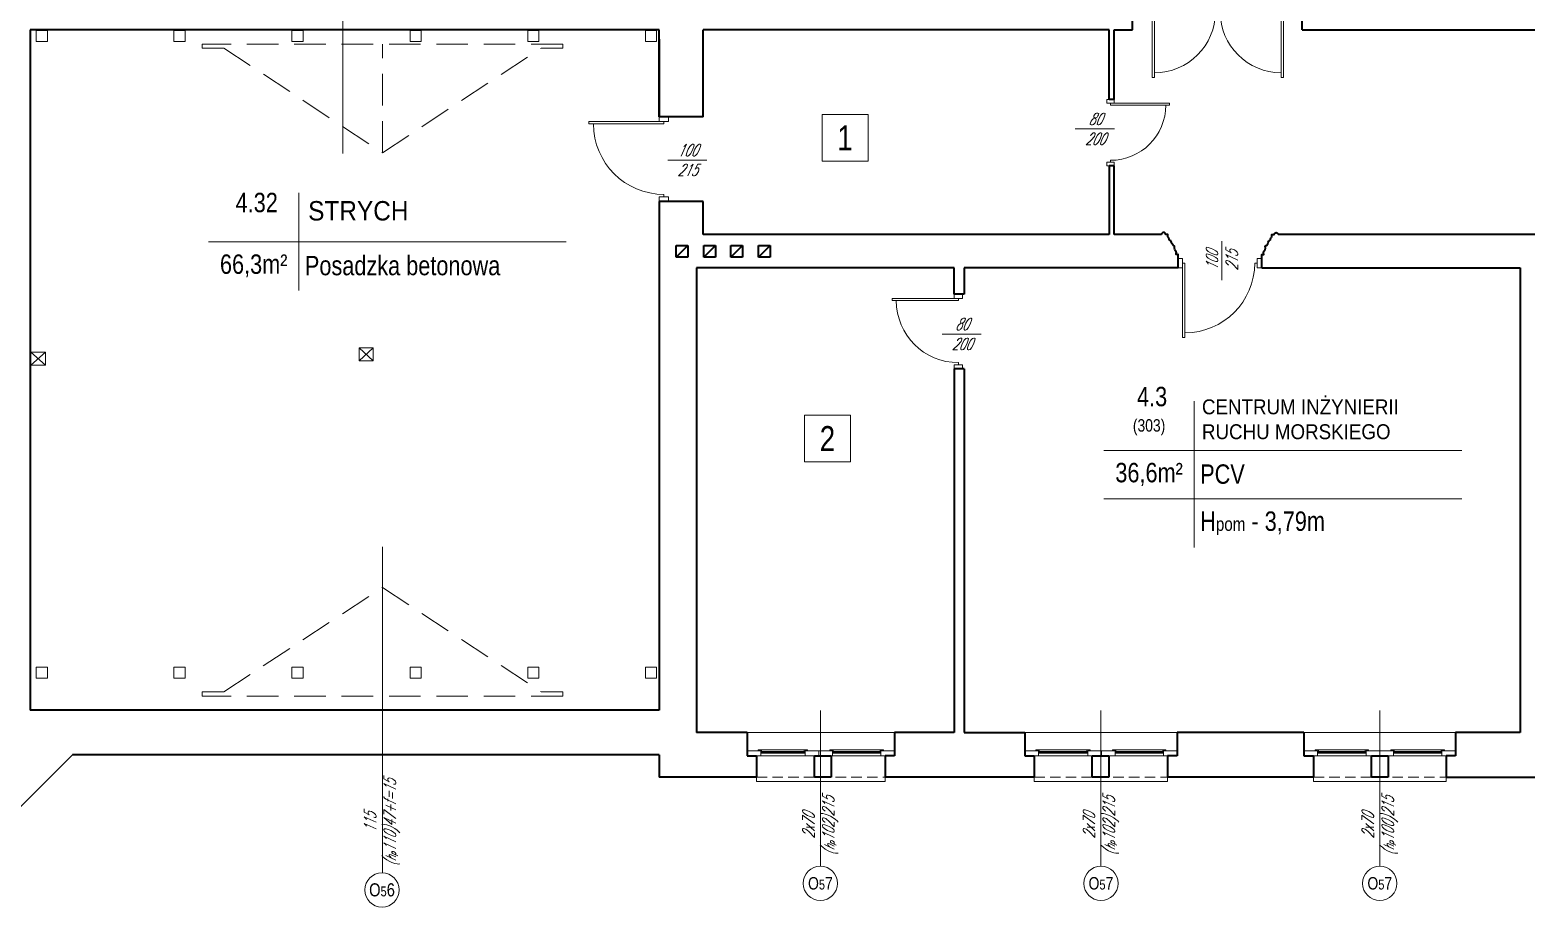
# Model space of a CAD drawing. Header units: millimetres. Extents: x -18485 to 40303, y -22087 to 35064.
# Drawn here: x 7619 to 9425, y -10929 to -9871 of the extents above; entities that cross this region are included whole.
import ezdxf

# ---------------------------------------------------------------- set-up
doc = ezdxf.new("R2010")
doc.units = ezdxf.units.MM
doc.linetypes.add('DASHED', pattern=[19.05, 12.7, -6.35])
doc.layers.get('0').update_dxf_attribs({"lineweight": 25})
for name, color, linetype, lineweight in [('01-2_konstrukcja dachu', 1, 'Continuous', 20), ('01_ściany', 2, 'Continuous', 25), ('03-01_okna', 5, 'Continuous', 15), ('03_drzwi', 1, 'Continuous', 0), ('04-1_widok', 251, 'Continuous', 5), ('04-2_nad', 251, 'DASHED', 5), ('05-03_opis', 10, 'Continuous', 5), ('31 piętro III - ściany', 2, 'Continuous', 35)]:
    doc.layers.add(name, color=color, linetype=linetype, lineweight=lineweight)
doc.styles.add('ariel', font='arial.ttf', dxfattribs={"width": 0.8})
doc.styles.add('ariel_wym', font='simplex.shx', dxfattribs={"width": 0.65, "oblique": 25})

# ---------------------------------------------------------------- blocks, each defined once
blk = doc.blocks.new('*U1449')
blk.add_line((0, 0.375), (0, 0.4))
at = {"ltscale": 0.8}
blk.add_lwpolyline([(-0.05, 0.4), (-0.05, 0.45), (0.05, 0.45), (0.05, 0.4)], close=True, dxfattribs=at)
blk.add_lwpolyline([(0, -0.4), (0, -0.375), (-0.8, -0.375), (-0.8, -0.4), (-0.05, -0.4), (0.05, -0.4), (0.05, -0.45), (-0.05, -0.45), (-0.05, -0.4)])
blk.add_arc((0, -0.375), 0.75, 90, 180)
blk = doc.blocks.new('*U1451')
for p, q in [((0, -0.025), (0, 0.025)), ((0, -0.675), (0, -0.7))]:
    blk.add_line(p, q)
for points in [[(0, 0.7), (0, 0.675), (0.7, 0.675), (0.7, 0.7), (0.05, 0.7), (-0.05, 0.7), (-0.05, 0.75), (0.05, 0.75), (0.05, 0.7)], [(0, -0.7), (0, -0.675), (0.7, -0.675), (0.7, -0.7), (0.05, -0.7), (-0.05, -0.7), (-0.05, -0.75), (0.05, -0.75), (0.05, -0.7)]]:
    blk.add_lwpolyline(points)
for centre, start, end in [((0, 0.675), 270, 0), ((0, -0.675), 0, 90)]:
    blk.add_arc(centre, 0.65, start, end)
blk = doc.blocks.new('*U1450')
blk.add_line((0, 0.375), (0, 0.4))
at = {"ltscale": 0.8}
blk.add_lwpolyline([(0.05, 0.4), (0.05, 0.45), (-0.05, 0.45), (-0.05, 0.4)], close=True, dxfattribs=at)
blk.add_lwpolyline([(0, -0.4), (0, -0.375), (0.8, -0.375), (0.8, -0.4), (0.05, -0.4), (-0.05, -0.4), (-0.05, -0.45), (0.05, -0.45), (0.05, -0.4)])
blk.add_arc((0, -0.375), 0.75, 0, 90)

msp = doc.modelspace()

# ---------------------------------------------------------------- linework, layer by layer
at = {"layer": '01-2_konstrukcja dachu'}
for p, q in [((7620.5, -10259.7), (7638, -10275.2)), ((7638, -10259.7), (7620.5, -10275.2)), ((8016.6, -10254.4), (8033.6, -10269.9)), ((8033.6, -10254.4), (8016.6, -10269.9))]:
    msp.add_line(p, q, dxfattribs=at)
for points in [[(7640.3, -9871.2), (7640.3, -9884.7), (7626.8, -9884.7), (7626.8, -9871.2)], [(7806.4, -9871.2), (7806.4, -9884.7), (7792.9, -9884.7), (7792.9, -9871.2)], [(7948.9, -9871.2), (7948.9, -9884.7), (7935.4, -9884.7), (7935.4, -9871.2)], [(8091.4, -9871.2), (8091.4, -9884.7), (8077.9, -9884.7), (8077.9, -9871.2)], [(8233.4, -9871.2), (8233.4, -9884.7), (8219.9, -9884.7), (8219.9, -9871.2)], [(8375.4, -9871.2), (8375.4, -9884.7), (8361.9, -9884.7), (8361.9, -9871.2)], [(7638, -10275.2), (7638, -10259.7), (7620.5, -10259.7), (7620.5, -10275.2)], [(8033.6, -10254.4), (8033.6, -10269.9), (8016.6, -10269.9), (8016.6, -10254.4)], [(7640.3, -10653.2), (7640.3, -10639.7), (7626.8, -10639.7), (7626.8, -10653.2)], [(7806.4, -10653.2), (7806.4, -10639.7), (7792.9, -10639.7), (7792.9, -10653.2)], [(7948.9, -10653.2), (7948.9, -10639.7), (7935.4, -10639.7), (7935.4, -10653.2)], [(8091.4, -10653.2), (8091.4, -10639.7), (8077.9, -10639.7), (8077.9, -10653.2)], [(8233.4, -10653.2), (8233.4, -10639.7), (8219.9, -10639.7), (8219.9, -10653.2)], [(8375.4, -10653.2), (8375.4, -10639.7), (8361.9, -10639.7), (8361.9, -10653.2)]]:
    msp.add_lwpolyline(points, close=True, dxfattribs=at)
at = {"layer": '01_ściany'}
msp.add_line((7540.4, -10875.8), (7670.5, -10745.7), dxfattribs=at)
at = {"layer": '03-01_okna', "linetype": 'Continuous', "lineweight": 0}
for p, q in [((8502.1, -10739.7), (8502.1, -10743.7)), ((8502.1, -10741.7), (8553.6, -10741.7)), ((8553.6, -10739.7), (8553.6, -10743.7)), ((8588.6, -10739.7), (8588.6, -10743.7)), ((8645.1, -10741.7), (8588.6, -10741.7)), ((8645.1, -10739.7), (8645.1, -10743.7)), ((8837.1, -10739.7), (8837.1, -10743.7)), ((8837.1, -10741.7), (8894.6, -10741.7)), ((8894.6, -10739.7), (8894.6, -10743.7)), ((8929.6, -10739.7), (8929.6, -10743.7)), ((8986.1, -10741.7), (8929.6, -10741.7)), ((8986.1, -10739.7), (8986.1, -10743.7)), ((9174.1, -10739.7), (9174.1, -10743.7)), ((9174.1, -10741.7), (9230.6, -10741.7)), ((9230.6, -10739.7), (9230.6, -10743.7)), ((9265.6, -10739.7), (9265.6, -10743.7)), ((9322.1, -10741.7), (9265.6, -10741.7)), ((9322.1, -10739.7), (9322.1, -10743.7)), ((8501.1, -10743.7), (8554.6, -10743.7)), ((8554.6, -10746.7), (8501.1, -10746.7)), ((8502.1, -10742.2), (8553.6, -10742.2)), ((8646.1, -10743.7), (8587.6, -10743.7)), ((8587.6, -10746.7), (8646.1, -10746.7)), ((8645.1, -10742.2), (8588.6, -10742.2)), ((8836.1, -10743.7), (8895.6, -10743.7)), ((8895.6, -10746.7), (8836.1, -10746.7)), ((8837.1, -10742.2), (8894.6, -10742.2)), ((8987.1, -10743.7), (8928.6, -10743.7)), ((8928.6, -10746.7), (8987.1, -10746.7)), ((8986.1, -10742.2), (8929.6, -10742.2)), ((9173.1, -10743.7), (9231.6, -10743.7)), ((9231.6, -10746.7), (9173.1, -10746.7)), ((9174.1, -10742.2), (9230.6, -10742.2)), ((9323.1, -10743.7), (9264.6, -10743.7)), ((9264.6, -10746.7), (9323.1, -10746.7)), ((9322.1, -10742.2), (9265.6, -10742.2)), ((8496.1, -10772.7), (8496.1, -10777.7)), ((8496.1, -10777.7), (8651.1, -10777.7)), ((8651.1, -10772.7), (8651.1, -10777.7)), ((8831.1, -10772.7), (8831.1, -10777.7)), ((8831.1, -10777.7), (8992.1, -10777.7)), ((8992.1, -10772.7), (8992.1, -10777.7)), ((9168.1, -10772.7), (9168.1, -10777.7)), ((9168.1, -10777.7), (9328.1, -10777.7)), ((9328.1, -10772.7), (9328.1, -10777.7))]:
    msp.add_line(p, q, dxfattribs=at)
at = {"layer": '03-01_okna', "linetype": 'DASHED'}
for p, q in [((8496.1, -10772.7), (8651.1, -10772.7)), ((8831.1, -10772.7), (8992.1, -10772.7)), ((9168.1, -10772.7), (9328.1, -10772.7))]:
    msp.add_line(p, q, dxfattribs=at)
at = {"layer": '03-01_okna', "linetype": 'Continuous', "lineweight": 0}
for points in [[(8501.1, -10740.7), (8484.6, -10740.7), (8484.6, -10746.7), (8501.1, -10746.7)], [(8571.1, -10740.7), (8554.6, -10740.7), (8554.6, -10746.7), (8571.1, -10746.7)], [(8571.1, -10740.7), (8587.6, -10740.7), (8587.6, -10746.7), (8571.1, -10746.7)], [(8646.1, -10740.7), (8662.6, -10740.7), (8662.6, -10746.7), (8646.1, -10746.7)], [(8836.1, -10740.7), (8819.6, -10740.7), (8819.6, -10746.7), (8836.1, -10746.7)], [(8912.1, -10740.7), (8895.6, -10740.7), (8895.6, -10746.7), (8912.1, -10746.7)], [(8912.1, -10740.7), (8928.6, -10740.7), (8928.6, -10746.7), (8912.1, -10746.7)], [(8987.1, -10740.7), (9003.6, -10740.7), (9003.6, -10746.7), (8987.1, -10746.7)], [(9173.1, -10740.7), (9156.6, -10740.7), (9156.6, -10746.7), (9173.1, -10746.7)], [(9248.1, -10740.7), (9231.6, -10740.7), (9231.6, -10746.7), (9248.1, -10746.7)], [(9248.1, -10740.7), (9264.6, -10740.7), (9264.6, -10746.7), (9248.1, -10746.7)], [(9323.1, -10740.7), (9339.6, -10740.7), (9339.6, -10746.7), (9323.1, -10746.7)]]:
    msp.add_lwpolyline(points, close=True, dxfattribs=at)
for points in [[(8498.1, -10740.7), (8498.1, -10739.7), (8557.6, -10739.7), (8557.6, -10740.7)], [(8649.1, -10740.7), (8649.1, -10739.7), (8584.6, -10739.7), (8584.6, -10740.7)], [(8833.1, -10740.7), (8833.1, -10739.7), (8898.6, -10739.7), (8898.6, -10740.7)], [(8990.1, -10740.7), (8990.1, -10739.7), (8925.6, -10739.7), (8925.6, -10740.7)], [(9170.1, -10740.7), (9170.1, -10739.7), (9234.6, -10739.7), (9234.6, -10740.7)], [(9326.1, -10740.7), (9326.1, -10739.7), (9261.6, -10739.7), (9261.6, -10740.7)]]:
    msp.add_lwpolyline(points, dxfattribs=at)
at = {"layer": '04-1_widok'}
for p, q in [((8662.6, -10718.7), (8484.6, -10718.7)), ((9003.6, -10718.7), (8819.6, -10718.7)), ((9339.6, -10718.7), (9156.6, -10718.7))]:
    msp.add_line(p, q, dxfattribs=at)
at = {"layer": '04-2_nad', "ltscale": 3}
for p, q in [((8044.6, -10018.9), (8044.6, -9888)), ((8044.6, -10543.4), (8044.6, -10674.7))]:
    msp.add_line(p, q, dxfattribs=at)
for points in [[(7827.1, -9887.7), (7827.1, -9892.7), (7853.2, -9892.7), (8044.6, -10018.9), (8236, -9892.7), (8262.1, -9892.7), (8262.1, -9887.7)], [(7827.1, -10674.7), (7827.1, -10669.7), (7853.2, -10669.7), (8044.6, -10543.4), (8236, -10669.7), (8262.1, -10669.7), (8262.1, -10674.7)]]:
    msp.add_lwpolyline(points, close=True, dxfattribs=at)
at = {"layer": '05-03_opis', "lineweight": 0}
for p, q in [((7997, -10019.9), (7997, -9626.3)), ((8927.9, -9990.2), (8880.7, -9990.2)), ((8436, -10027.7), (8388.8, -10027.7)), ((9057.6, -10125.6), (9057.6, -10172.8)), ((8767.1, -10237.7), (8719.9, -10237.7)), ((8044.6, -10494.4), (8044.6, -10887.9)), ((8573.1, -10692), (8573.1, -10880.1)), ((8911.6, -10692), (8911.6, -10880.1)), ((9248.1, -10692), (9248.1, -10880.1))]:
    msp.add_line(p, q, dxfattribs=at)
at = {"layer": '05-03_opis'}
for p, q in [((7943.8, -10067.2), (7943.8, -10185)), ((7834.8, -10126.6), (8266.5, -10126.6)), ((9024.1, -10318.8), (9024.1, -10495.5)), ((8915.2, -10378.2), (9346.9, -10378.2)), ((8915.2, -10436.6), (9346.9, -10436.6))]:
    msp.add_line(p, q, dxfattribs=at)
for points in [[(8575.2, -9972.6), (8630.6, -9972.6), (8630.6, -10029.1), (8575.2, -10029.1)], [(8553.9, -10335.6), (8609.3, -10335.6), (8609.3, -10392), (8553.9, -10392)]]:
    msp.add_lwpolyline(points, close=True, dxfattribs=at)
at = {"layer": '05-03_opis', "lineweight": 0}
for centre in [(8573.1, -10900.7), (8911.6, -10900.7), (9248.1, -10900.7), (8044.1, -10908.6)]:
    msp.add_circle(centre, 20.7, dxfattribs=at)
at = {"layer": '31 piętro III - ściany'}
for p, q in [((8949.6, -9870.7), (8949.6, -9851.7)), ((9154.6, -9870.7), (9154.6, -9851.7)), ((7619.6, -9870.7), (7619.6, -10691.7)), ((8378.6, -9870.7), (7619.6, -9870.7)), ((8378.6, -9975.7), (8378.6, -9870.7)), ((8921.6, -9870.7), (8431.6, -9870.7)), ((8431.6, -9975.7), (8431.6, -9870.7)), ((8921.6, -9954.7), (8921.6, -9870.7)), ((8927.6, -9870.7), (8949.6, -9870.7)), ((8927.6, -9954.7), (8927.6, -9870.7)), ((9154.6, -9870.7), (9724.6, -9870.7)), ((8378.6, -9881.7), (8378.6, -9975.7)), ((8927.6, -9954.7), (8921.6, -9954.7)), ((8431.6, -9975.7), (8378.6, -9975.7)), ((8927.6, -10034.7), (8921.6, -10034.7)), ((8921.6, -10034.7), (8921.6, -10117.7)), ((8927.6, -10117.7), (8927.6, -10034.7)), ((8431.6, -10077.7), (8378.6, -10077.7)), ((8378.6, -10077.7), (8378.6, -10691.7)), ((8431.6, -10117.7), (8431.6, -10077.7)), ((8921.6, -10117.7), (8431.6, -10117.7)), ((8984.6, -10117.7), (8927.6, -10117.7)), ((9516.6, -10117.7), (9125.6, -10117.7)), ((8399.1, -10130.8), (8413.1, -10130.8)), ((8399.1, -10144.8), (8399.1, -10130.8)), ((8413.1, -10130.8), (8399.1, -10144.8)), ((8413.1, -10144.8), (8399.1, -10144.8)), ((8413.1, -10130.8), (8413.1, -10144.8)), ((8432.4, -10130.8), (8446.4, -10130.8)), ((8432.4, -10144.8), (8432.4, -10130.8)), ((8446.4, -10130.8), (8432.4, -10144.8)), ((8446.4, -10144.8), (8432.4, -10144.8)), ((8446.4, -10130.8), (8446.4, -10144.8)), ((8464.9, -10130.8), (8478.9, -10130.8)), ((8464.9, -10144.8), (8464.9, -10130.8)), ((8478.9, -10130.8), (8464.9, -10144.8)), ((8478.9, -10144.8), (8464.9, -10144.8)), ((8478.9, -10130.8), (8478.9, -10144.8)), ((8498.3, -10130.8), (8512.3, -10130.8)), ((8498.3, -10144.8), (8498.3, -10130.8)), ((8512.3, -10130.8), (8498.3, -10144.8)), ((8512.3, -10144.8), (8498.3, -10144.8)), ((8512.3, -10130.8), (8512.3, -10144.8)), ((8734.6, -10157.7), (8423.6, -10157.7)), ((8423.6, -10157.7), (8423.6, -10718.7)), ((8734.6, -10189.7), (8734.6, -10157.7)), ((8746.6, -10157.7), (8746.6, -10189.7)), ((8746.6, -10157.7), (8746.6, -10189.7)), ((9004.6, -10157.7), (8746.6, -10157.7)), ((9105.6, -10157.7), (9417.6, -10157.7)), ((9417.6, -10157.7), (9417.6, -10718.7)), ((8746.6, -10189.7), (8734.6, -10189.7)), ((8746.6, -10279.7), (8734.6, -10279.7)), ((8734.6, -10279.7), (8734.6, -10718.7)), ((8746.6, -10279.7), (8746.6, -10718.7)), ((8378.6, -10691.7), (7619.6, -10691.7)), ((8484.6, -10718.7), (8423.6, -10718.7)), ((8484.6, -10718.7), (8484.6, -10746.7)), ((8734.6, -10718.7), (8662.6, -10718.7)), ((8662.6, -10718.7), (8662.6, -10746.7)), ((8746.6, -10718.7), (8819.6, -10718.7)), ((8819.6, -10718.7), (8819.6, -10746.7)), ((9156.6, -10718.7), (9003.6, -10718.7)), ((9003.6, -10718.7), (9003.6, -10746.7)), ((9156.6, -10718.7), (9156.6, -10746.7)), ((9417.6, -10718.7), (9339.6, -10718.7)), ((9339.6, -10718.7), (9339.6, -10746.7)), ((8378.6, -10745.7), (7670.5, -10745.7)), ((8378.6, -10745.7), (8378.6, -10772.7)), ((8484.6, -10746.7), (8496.1, -10746.7)), ((8496.1, -10746.7), (8496.1, -10772.7)), ((8566.1, -10772.7), (8566.1, -10746.7)), ((8566.1, -10746.7), (8586.1, -10746.7)), ((8586.1, -10746.7), (8586.1, -10772.7)), ((8662.6, -10746.7), (8651.1, -10746.7)), ((8651.1, -10746.7), (8651.1, -10772.7)), ((8819.6, -10746.7), (8831.1, -10746.7)), ((8831.1, -10746.7), (8831.1, -10772.7)), ((8901.1, -10772.7), (8901.1, -10746.7)), ((8901.1, -10746.7), (8921.1, -10746.7)), ((8921.1, -10746.7), (8921.1, -10772.7)), ((9003.6, -10746.7), (8992.1, -10746.7)), ((8992.1, -10746.7), (8992.1, -10772.7)), ((9156.6, -10746.7), (9168.1, -10746.7)), ((9168.1, -10746.7), (9168.1, -10772.7)), ((9238.1, -10772.7), (9238.1, -10746.7)), ((9238.1, -10746.7), (9258.1, -10746.7)), ((9258.1, -10746.7), (9258.1, -10772.7)), ((9339.6, -10746.7), (9328.1, -10746.7)), ((9328.1, -10746.7), (9328.1, -10772.7)), ((8496.1, -10772.7), (8378.6, -10772.7)), ((8586.1, -10772.7), (8566.1, -10772.7)), ((8831.1, -10772.7), (8651.1, -10772.7)), ((8921.1, -10772.7), (8901.1, -10772.7)), ((9168.1, -10772.7), (8992.1, -10772.7)), ((9258.1, -10772.7), (9238.1, -10772.7)), ((9328.1, -10772.7), (9504.1, -10772.7))]:
    msp.add_line(p, q, dxfattribs=at)
for points in [[(9004.6, -10157.7), (9004.6, -10141.5), (9002.2, -10141.5), (9002.5, -10140.2), (9002.6, -10139.3), (9002.4, -10138.5), (9001.6, -10137.3), (9000.6, -10135.8), (9000.2, -10134), (9000.5, -10131.7), (8998.6, -10130.5), (8997.4, -10129), (8996.9, -10127.3), (8996.4, -10125.9), (8996, -10125.3), (8995.3, -10124.7), (8994, -10124.1, 0.223712), (8992.2, -10120.2), (8992.2, -10117.7), (8989.8, -10117.7, 1), (8984.6, -10117.7)], [(9105.6, -10157.7), (9105.6, -10141.5), (9108, -10141.5), (9107.7, -10140.2), (9107.7, -10139.3), (9107.9, -10138.5), (9108.6, -10137.3), (9109.6, -10135.8), (9110, -10134), (9109.7, -10131.7), (9111.7, -10130.5), (9112.9, -10129), (9113.4, -10127.3), (9113.8, -10125.9), (9114.3, -10125.3), (9115, -10124.7), (9116.2, -10124.1, -0.223712), (9118, -10120.2), (9118, -10117.7), (9120.5, -10117.7, -1), (9125.6, -10117.7)]]:
    msp.add_lwpolyline(points, format="xyb", dxfattribs=at)

# ---------------------------------------------------------------- block references
at = {"layer": '03_drzwi'}
for name, p, xscale, yscale, zscale, rotation in [('*U1451', (9052.6, -9848.7), -113.3333333333194, 113.3333333333194, 113.3333333333198, 90), ('*U1449', (8923.2, -9994.7), 88.88888888886322, 88.88888888886322, 88.88888888886322, 180), ('*U1450', (8384.3, -10026.7), 113.333333333303, 113.333333333303, 113.333333333303, 180), ('*U1449', (9055.1, -10152), -112.2703570108151, 112.2703570108151, 112.2703570108146, 270), ('*U1449', (8739.6, -10234.7), -99.9999999999709, 99.9999999999709, 99.99999999997122, 180)]:
    msp.add_blockref(name, p, dxfattribs=dict(at, xscale=xscale, yscale=yscale, zscale=zscale, rotation=rotation))

# ---------------------------------------------------------------- texts
at = {"layer": '05-03_opis', "lineweight": 0, "attachment_point": 5}
for s, insert, char_height, width, style in [('80\\P200', (8904.5, -9990.2), 14.4, 68.936, 'ariel_wym'), ('100\\P215', (8412.6, -10027.7), 14.4, 68.936, 'ariel_wym'), ('80\\P200', (8743.7, -10237.7), 14.4, 68.936, 'ariel_wym'), ('O{\\H0.7576x;5}6', (8044.1, -10908.6), 15.84, 75.194, 'ariel'), ('O{\\H0.8x;5}7', (8573.1, -10900.7), 15, 75.194, 'ariel'), ('O{\\H0.8x;5}7', (8911.6, -10900.7), 15, 75.194, 'ariel'), ('O{\\H0.8x;5}7', (9248.1, -10900.7), 15, 75.194, 'ariel')]:
    msp.add_mtext(s, dxfattribs=dict(at, insert=insert, char_height=char_height, width=width, style=style))
at = {"layer": '05-03_opis', "style": 'ariel'}
for s, insert, char_height, width, attachment_point in [('1', (8602.9, -10000.9), 30, 55.359, 5), (' 4.32', (7889.3, -10079.1), 23.42, 108.913, 5), ('{\\W0.9; STRYCH}', (7946.8, -10089.1), 23.423, 356.638, 4), ('66,3m²', (7889.3, -10155.5), 23.42, 108.913, 5), (' Posadzka betonowa', (7943.8, -10155.2), 23.423, 322.789, 4), (' 4.3\\P{\\H0.6404x;(303)}', (8969.7, -10330.7), 23.423, 108.913, 5), ('{\\W0.9; CENTRUM INŻYNIERII   \\P RUCHU MORSKIEGO}', (9027.2, -10340.7), 18, 322.789, 4), ('2', (8581.6, -10363.8), 30, 55.359, 5), ('36,6m²', (8969.7, -10407.1), 23.42, 108.913, 5), (' PCV', (9024.1, -10406.9), 23.42, 322.789, 4), (' H{\\H0.7x;pom} - 3,79m', (9024.1, -10466), 23.423, 322.789, 4)]:
    msp.add_mtext(s, dxfattribs=dict(at, insert=insert, char_height=char_height, width=width, attachment_point=attachment_point))
at = {"layer": '05-03_opis', "lineweight": 0, "char_height": 14.4, "attachment_point": 5, "rotation": 90, "style": 'ariel_wym'}
for s, insert, width in [('100\\P215', (9057.6, -10149), 68.936), ('115\\P({\\H0.8333x;h\\H0.6x;p}110)47+f=15', (8044.1, -10827.4), 62.661), ('2x70\\P({\\H0.8333x;h\\H0.6x;p}102)215', (8573.1, -10831.2), 62.661), ('2x70\\P({\\H0.8333x;h\\H0.6x;p}102)215', (8911.6, -10831.2), 62.661), ('2x70\\P({\\H0.8333x;h\\H0.6x;p}100)215', (9248.1, -10831.2), 62.661)]:
    msp.add_mtext(s, dxfattribs=dict(at, insert=insert, width=width))

doc.saveas('drawing.dxf')
